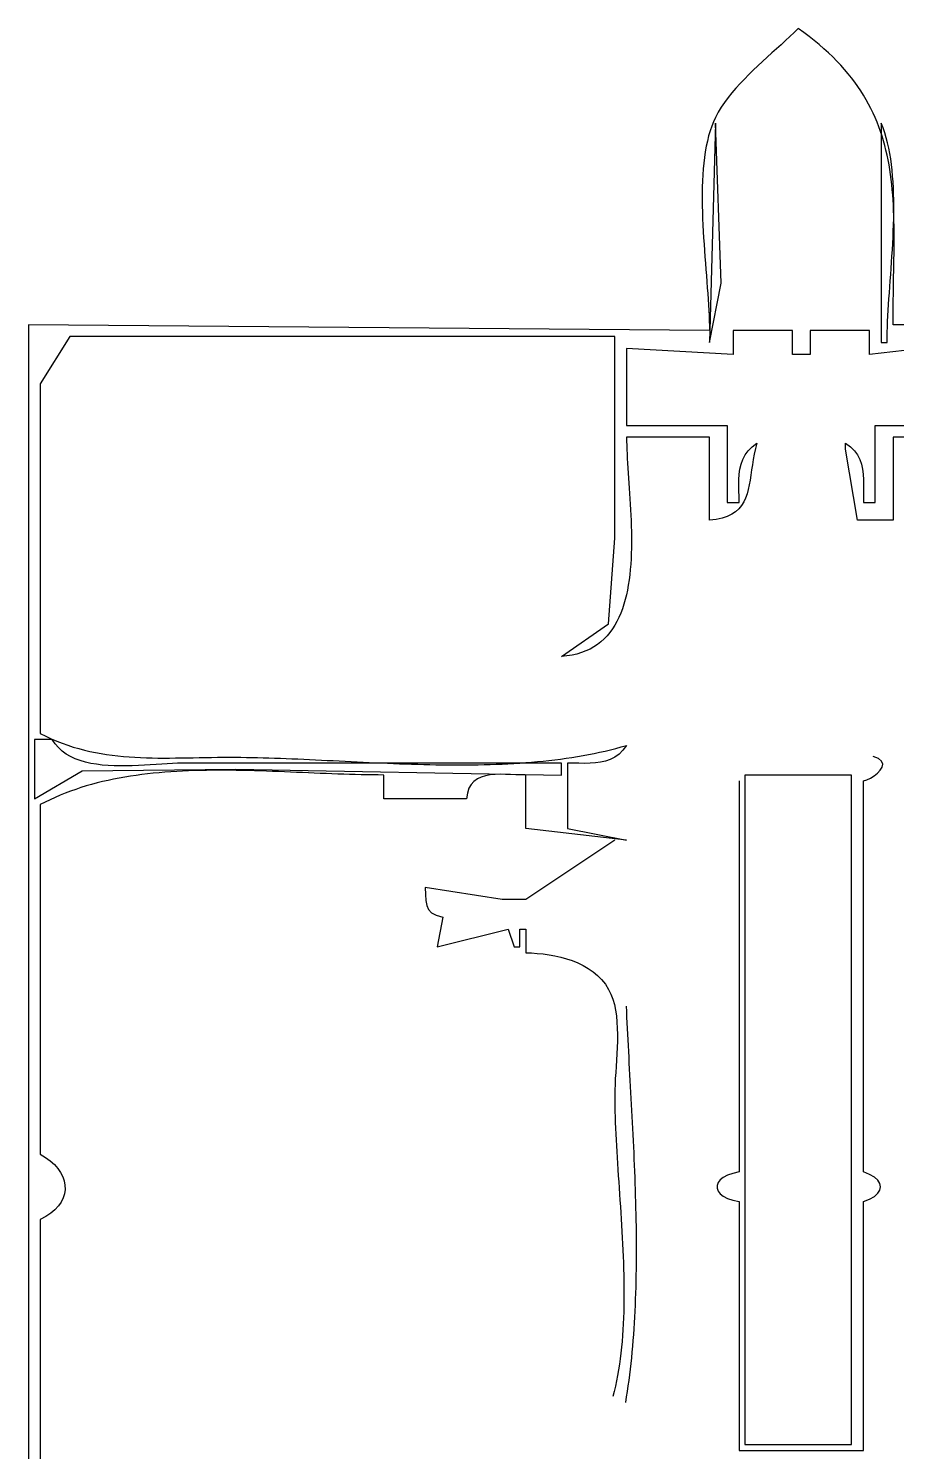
# Model space of a CAD drawing. Header units: metres. Extents: x 169 to 614, y 211 to 1165.
# Drawn here: x 273 to 419.6, y 924.8 to 1165 of the extents above; entities that cross this region are included whole.
import ezdxf

# ---------------------------------------------------------------- set-up
doc = ezdxf.new("R2010")
doc.units = ezdxf.units.M

msp = doc.modelspace()

# ---------------------------------------------------------------- linework, layer by layer
for p, q in [((403, 1165), (402.31, 1164.323)), ((403.9369, 1164.3252), (403, 1165)), ((400.853, 1162.9555), (400.0948, 1162.2638)), ((401.5929, 1163.6417), (400.853, 1162.9555)), ((402.31, 1164.323), (401.5929, 1163.6417)), ((404.8376, 1163.6469), (403.9369, 1164.3252)), ((405.7026, 1162.9649), (404.8376, 1163.6469)), ((406.5328, 1162.2791), (405.7026, 1162.9649)), ((397.7534, 1160.1502), (396.9653, 1159.431)), ((398.5406, 1160.8617), (397.7534, 1160.1502)), ((399.3225, 1161.566), (398.5406, 1160.8617)), ((400.0948, 1162.2638), (399.3225, 1161.566)), ((407.3287, 1161.5895), (406.5328, 1162.2791)), ((408.0911, 1160.896), (407.3287, 1161.5895)), ((408.8207, 1160.1984), (408.0911, 1160.896)), ((409.5182, 1159.4966), (408.8207, 1160.1984)), ((395.4038, 1157.9674), (394.6392, 1157.2218)), ((396.1806, 1158.7036), (395.4038, 1157.9674)), ((396.9653, 1159.431), (396.1806, 1158.7036)), ((410.1843, 1158.7907), (409.5182, 1159.4966)), ((410.8197, 1158.0804), (410.1843, 1158.7907)), ((411.4251, 1157.3657), (410.8197, 1158.0804)), ((393.164, 1155.7005), (392.4622, 1154.9235)), ((393.8912, 1156.4664), (393.164, 1155.7005)), ((394.6392, 1157.2218), (393.8912, 1156.4664)), ((412.0013, 1156.6465), (411.4251, 1157.3657)), ((412.5488, 1155.9227), (412.0013, 1156.6465)), ((413.0685, 1155.1942), (412.5488, 1155.9227)), ((391.152, 1153.3345), (390.5524, 1152.5212)), ((391.7901, 1154.1351), (391.152, 1153.3345)), ((392.4622, 1154.9235), (391.7901, 1154.1351)), ((413.561, 1154.4609), (413.0685, 1155.1942)), ((414.027, 1153.7228), (413.561, 1154.4609)), ((414.4672, 1152.9796), (414.027, 1153.7228)), ((414.8824, 1152.2314), (414.4672, 1152.9796)), ((389.4858, 1150.8545), (389.0277, 1150)), ((389.9955, 1151.6947), (389.4858, 1150.8545)), ((390.5524, 1152.5212), (389.9955, 1151.6947)), ((415.2732, 1151.4781), (414.8824, 1152.2314)), ((415.6404, 1150.7195), (415.2732, 1151.4781)), ((415.9846, 1149.9555), (415.6404, 1150.7195)), ((389, 1149), (388, 1112)), ((388.3808, 1148.5005), (388.1052, 1147.6989)), ((388.6879, 1149.2682), (388.3808, 1148.5005)), ((389.0277, 1150), (388.6879, 1149.2682)), ((390, 1122), (389, 1149)), ((416.3065, 1149.1861), (415.9846, 1149.9555)), ((416.6069, 1148.4112), (416.3065, 1149.1861)), ((416.8864, 1147.6306), (416.6069, 1148.4112)), ((417, 1149), (417, 1112)), ((417.3097, 1148.2126), (417, 1149)), ((417.5906, 1147.3986), (417.3097, 1148.2126)), ((387.6428, 1146.0014), (387.4535, 1145.1095)), ((387.8596, 1146.8652), (387.6428, 1146.0014)), ((388.1052, 1147.6989), (387.8596, 1146.8652)), ((417.1458, 1146.8444), (416.8864, 1147.6306)), ((417.3858, 1146.0523), (417.1458, 1146.8444)), ((417.607, 1145.2543), (417.3858, 1146.0523)), ((417.8437, 1146.5593), (417.5906, 1147.3986)), ((418.0702, 1145.696), (417.8437, 1146.5593)), ((418.2712, 1144.8103), (418.0702, 1145.696)), ((387.2902, 1144.1912), (387.1518, 1143.2487)), ((387.4535, 1145.1095), (387.2902, 1144.1912)), ((417.8102, 1144.4503), (417.607, 1145.2543)), ((417.9961, 1143.6403), (417.8102, 1144.4503)), ((418.1653, 1142.824), (417.9961, 1143.6403)), ((418.4479, 1143.9034), (418.2712, 1144.8103)), ((418.6013, 1142.9767), (418.4479, 1143.9034)), ((386.9442, 1141.2984), (386.8723, 1140.2944)), ((387.0369, 1142.2838), (386.9442, 1141.2984)), ((387.1518, 1143.2487), (387.0369, 1142.2838)), ((418.3186, 1142.0015), (418.1653, 1142.824)), ((418.4567, 1141.1726), (418.3186, 1142.0015)), ((418.5803, 1140.3373), (418.4567, 1141.1726)), ((418.7326, 1142.0316), (418.6013, 1142.9767)), ((418.843, 1141.0696), (418.7326, 1142.0316)), ((418.9335, 1140.092), (418.843, 1141.0696)), ((386.8199, 1139.2738), (386.7858, 1138.2386)), ((386.8723, 1140.2944), (386.8199, 1139.2738)), ((418.69, 1139.4954), (418.5803, 1140.3373)), ((418.7867, 1138.6468), (418.69, 1139.4954)), ((418.8709, 1137.7915), (418.7867, 1138.6468)), ((419.0053, 1139.1001), (418.9335, 1140.092)), ((419.0595, 1138.0954), (419.0053, 1139.1001)), ((386.7685, 1137.1906), (386.7669, 1136.1317)), ((386.7669, 1136.1317), (386.7794, 1135.064)), ((386.7858, 1138.2386), (386.7685, 1137.1906)), ((418.9435, 1136.9294), (418.8709, 1137.7915)), ((419.005, 1136.0603), (418.9435, 1136.9294)), ((419.0563, 1135.1842), (419.005, 1136.0603)), ((419.0973, 1137.0792), (419.0595, 1138.0954)), ((419.1197, 1136.0529), (419.0973, 1137.0792)), ((419.128, 1135.018), (419.1197, 1136.0529)), ((386.7794, 1135.064), (386.8049, 1133.9893)), ((386.8049, 1133.9893), (386.8421, 1132.9095)), ((419.0979, 1134.301), (419.0563, 1135.1842)), ((419.1307, 1133.4106), (419.0979, 1134.301)), ((419.1064, 1132.9276), (419.1232, 1133.9757)), ((419.1232, 1133.9757), (419.128, 1135.018)), ((386.8421, 1132.9095), (386.8895, 1131.8266)), ((386.8895, 1131.8266), (386.9459, 1130.7426)), ((419.0417, 1130.819), (419.0789, 1131.8749)), ((419.0789, 1131.8749), (419.1064, 1132.9276)), ((419.1553, 1132.5129), (419.1307, 1133.4106)), ((419.1724, 1131.6079), (419.1553, 1132.5129)), ((419.1827, 1130.6953), (419.1724, 1131.6079)), ((386.9459, 1130.7426), (387.01, 1129.6593)), ((387.01, 1129.6593), (387.0804, 1128.5786)), ((418.9428, 1128.7034), (418.9959, 1129.7614)), ((418.9959, 1129.7614), (419.0417, 1130.819)), ((419.18, 1127.9117), (419.1858, 1128.8473)), ((419.187, 1129.7751), (419.1827, 1130.6953)), ((419.1858, 1128.8473), (419.187, 1129.7751)), ((387.0804, 1128.5786), (387.1558, 1127.5025)), ((387.1558, 1127.5025), (387.2349, 1126.433)), ((418.7501, 1125.541), (418.8187, 1126.5918)), ((418.8187, 1126.5918), (418.8833, 1127.6464)), ((418.8833, 1127.6464), (418.9428, 1128.7034)), ((419.1573, 1126.0168), (419.1703, 1126.9682)), ((419.1703, 1126.9682), (419.18, 1127.9117)), ((387.2349, 1126.433), (387.3164, 1125.3719)), ((387.3164, 1125.3719), (387.399, 1124.3212)), ((387.399, 1124.3212), (387.4813, 1123.2828)), ((418.6053, 1123.4561), (418.6786, 1124.4953)), ((418.6786, 1124.4953), (418.7501, 1125.541)), ((419.1057, 1123.114), (419.1242, 1124.0898)), ((419.1242, 1124.0898), (419.1417, 1125.0574)), ((419.1417, 1125.0574), (419.1573, 1126.0168)), ((387.4813, 1123.2828), (387.562, 1122.2586)), ((387.562, 1122.2586), (387.6399, 1121.2506)), ((388, 1112), (390, 1122)), ((418.458, 1121.4029), (418.5314, 1122.4249)), ((418.5314, 1122.4249), (418.6053, 1123.4561)), ((419.0679, 1121.1373), (419.0866, 1122.1298)), ((419.0866, 1122.1298), (419.1057, 1123.114)), ((387.6399, 1121.2506), (387.7135, 1120.2607)), ((387.7135, 1120.2607), (387.7816, 1119.2909)), ((387.7816, 1119.2909), (387.8428, 1118.3429)), ((418.2521, 1118.4068), (418.3172, 1119.3925)), ((418.3172, 1119.3925), (418.3862, 1120.3917)), ((418.3862, 1120.3917), (418.458, 1121.4029)), ((419.0339, 1119.1265), (419.05, 1120.1362)), ((419.05, 1120.1362), (419.0679, 1121.1373)), ((387.8428, 1118.3429), (387.8959, 1117.4189)), ((387.8959, 1117.4189), (387.9394, 1116.5206)), ((418.138, 1116.4813), (418.192, 1117.4359)), ((418.192, 1117.4359), (418.2521, 1118.4068)), ((419.0024, 1116.045), (419.0094, 1117.081)), ((419.0094, 1117.081), (419.0201, 1118.1082)), ((419.0201, 1118.1082), (419.0339, 1119.1265)), ((388, 1114), (273, 1115)), ((273, 1115), (273, 603)), ((387.9394, 1116.5206), (387.9722, 1115.6501)), ((387.9722, 1115.6501), (387.9928, 1114.8092)), ((387.9928, 1114.8092), (388, 1114)), ((418.0243, 1113.7286), (418.053, 1114.6262)), ((418.053, 1114.6262), (418.0913, 1115.5443)), ((418.0913, 1115.5443), (418.138, 1116.4813)), ((419, 1115), (419.0024, 1116.045)), ((533, 1115), (419, 1115)), ((280, 1113), (275, 1105)), ((372, 1113), (280, 1113)), ((372, 1079), (372, 1113)), ((392, 1114), (392, 1110)), ((402, 1114), (392, 1114)), ((402, 1110), (402, 1114)), ((415, 1114), (405, 1114)), ((405, 1114), (405, 1110)), ((415, 1110), (415, 1114)), ((418, 1112), (418.0062, 1112.8527)), ((418.0062, 1112.8527), (418.0243, 1113.7286)), ((392, 1110), (374, 1111)), ((374, 1111), (374, 1098)), ((405, 1110), (402, 1110)), ((433, 1112), (415, 1110)), ((417, 1112), (418, 1112)), ((275, 1105), (275, 1046)), ((374, 1098), (391, 1098)), ((391, 1098), (391, 1085)), ((416, 1085), (416, 1098)), ((416, 1098), (433, 1098)), ((388, 1096), (374, 1096)), ((374, 1096), (374.0057, 1095.3333)), ((374.0057, 1095.3333), (374.0221, 1094.6388)), ((388, 1082), (388, 1096)), ((433, 1096), (419, 1096)), ((419, 1096), (419, 1082)), ((374.0221, 1094.6388), (374.0481, 1093.9178)), ((374.0481, 1093.9178), (374.0824, 1093.172)), ((374.0824, 1093.172), (374.124, 1092.403)), ((393.6239, 1092.2568), (394.0138, 1093.0142)), ((394.0138, 1093.0142), (394.5287, 1093.7262)), ((394.5287, 1093.7262), (395.1852, 1094.3894)), ((395.1852, 1094.3894), (396, 1095)), ((395.5569, 1093.176), (395.3921, 1092.2701)), ((395.7561, 1094.0874), (395.5569, 1093.176)), ((396, 1095), (395.7561, 1094.0874)), ((411, 1094), (411, 1095)), ((411, 1095), (411.8147, 1094.3894)), ((413, 1082), (411, 1094)), ((411.8147, 1094.3894), (412.4711, 1093.7263)), ((412.4711, 1093.7263), (412.986, 1093.0142)), ((412.986, 1093.0142), (413.376, 1092.2568)), ((374.124, 1092.403), (374.1717, 1091.6123)), ((374.1717, 1091.6123), (374.2243, 1090.8015)), ((374.2243, 1090.8015), (374.2807, 1089.9722)), ((393.0366, 1089.7488), (393.1519, 1090.6205)), ((393.1519, 1090.6205), (393.3421, 1091.4577)), ((393.3421, 1091.4577), (393.6239, 1092.2568)), ((395.1251, 1090.4925), (395.0025, 1089.6296)), ((395.2515, 1091.3741), (395.1251, 1090.4925)), ((395.3921, 1092.2701), (395.2515, 1091.3741)), ((413.376, 1092.2568), (413.6577, 1091.4577)), ((413.6577, 1091.4577), (413.8479, 1090.6205)), ((413.8479, 1090.6205), (413.9632, 1089.7488)), ((374.2807, 1089.9722), (374.3397, 1089.1259)), ((374.3397, 1089.1259), (374.4002, 1088.2643)), ((374.4002, 1088.2643), (374.461, 1087.3888)), ((392.964, 1087.9166), (392.9796, 1088.8463)), ((392.9796, 1088.8463), (393.0366, 1089.7488)), ((394.8737, 1088.79), (394.7285, 1087.978)), ((395.0025, 1089.6296), (394.8737, 1088.79)), ((413.9632, 1089.7488), (414.0203, 1088.8463)), ((414.0203, 1088.8463), (414.0358, 1087.9165)), ((374.461, 1087.3888), (374.5209, 1086.5011)), ((374.5209, 1086.5011), (374.5789, 1085.6027)), ((392.9734, 1086.9632), (392.964, 1087.9166)), ((392.9909, 1085.9898), (392.9734, 1086.9632)), ((393, 1085), (392.9909, 1085.9898)), ((394.0924, 1085.7519), (393.7796, 1085.0947)), ((394.348, 1086.4545), (394.0924, 1085.7519)), ((394.5566, 1087.198), (394.348, 1086.4545)), ((394.7285, 1087.978), (394.5566, 1087.198)), ((414.009, 1085.9897), (414, 1085)), ((414.0265, 1086.9631), (414.009, 1085.9897)), ((414.0358, 1087.9165), (414.0265, 1086.9631)), ((374.5789, 1085.6027), (374.6337, 1084.6952)), ((374.6337, 1084.6952), (374.6843, 1083.7801)), ((374.6843, 1083.7801), (374.7294, 1082.8592)), ((391, 1085), (393, 1085)), ((392.3969, 1083.4393), (391.7539, 1083.0076)), ((392.9421, 1083.9339), (392.3969, 1083.4393)), ((393.3996, 1084.4872), (392.9421, 1083.9339)), ((393.7796, 1085.0947), (393.3996, 1084.4872)), ((414, 1085), (416, 1085)), ((374.7294, 1082.8592), (374.7679, 1081.9338)), ((374.7679, 1081.9338), (374.7986, 1081.0057)), ((374.7986, 1081.0057), (374.8204, 1080.0763)), ((389.1361, 1082.1352), (388, 1082)), ((390.1336, 1082.3512), (389.1361, 1082.1352)), ((391.0028, 1082.6434), (390.1336, 1082.3512)), ((391.7539, 1083.0076), (391.0028, 1082.6434)), ((419, 1082), (413, 1082)), ((370.9722, 1064.5293), (372, 1079)), ((374.8204, 1080.0763), (374.8322, 1079.1472)), ((374.8322, 1079.1472), (374.8328, 1078.22)), ((374.7957, 1076.3777), (374.7557, 1075.4657)), ((374.821, 1077.2963), (374.7957, 1076.3777)), ((374.8328, 1078.22), (374.821, 1077.2963)), ((374.6272, 1073.6678), (374.5362, 1072.7851)), ((374.6999, 1074.5619), (374.6272, 1073.6678)), ((374.7557, 1075.4657), (374.6999, 1074.5619)), ((374.4261, 1071.9153), (374.2954, 1071.06)), ((374.5362, 1072.7851), (374.4261, 1071.9153)), ((373.9683, 1069.3991), (373.7695, 1068.5966)), ((374.1432, 1070.2207), (373.9683, 1069.3991)), ((374.2954, 1071.06), (374.1432, 1070.2207)), ((373.2955, 1067.0556), (373.0181, 1066.3202)), ((373.5456, 1067.8149), (373.2955, 1067.0556)), ((373.7695, 1068.5966), (373.5456, 1067.8149)), ((363, 1059), (370.9722, 1064.5293)), ((372.0102, 1064.2731), (371.6118, 1063.6491)), ((372.3766, 1064.9274), (372.0102, 1064.2731)), ((372.7121, 1065.6102), (372.3766, 1064.9274)), ((373.0181, 1066.3202), (372.7121, 1065.6102)), ((370.2134, 1061.9738), (369.6757, 1061.4863)), ((370.7146, 1062.4978), (370.2134, 1061.9738)), ((371.1803, 1063.0568), (370.7146, 1062.4978)), ((371.6118, 1063.6491), (371.1803, 1063.0568)), ((364.7906, 1059.2274), (363.9187, 1059.0883)), ((365.6166, 1059.4154), (364.7906, 1059.2274)), ((366.398, 1059.651), (365.6166, 1059.4154)), ((367.1359, 1059.9325), (366.398, 1059.651)), ((367.8315, 1060.2584), (367.1359, 1059.9325)), ((368.4859, 1060.627), (367.8315, 1060.2584)), ((369.1002, 1061.0368), (368.4859, 1060.627)), ((369.6757, 1061.4863), (369.1002, 1061.0368)), ((363.9187, 1059.0883), (363, 1059)), ((274, 1045), (274, 1035)), ((277, 1045), (274, 1045)), ((275, 1046), (275.9261, 1045.5383)), ((275.9261, 1045.5383), (276.853, 1045.1114)), ((276.853, 1045.1114), (277.7809, 1044.718)), ((277.4895, 1044.2675), (277, 1045)), ((278.05, 1043.6162), (277.4895, 1044.2675)), ((277.7809, 1044.718), (278.71, 1044.3568)), ((278.6763, 1043.0417), (278.05, 1043.6162)), ((279.3636, 1042.5396), (278.6763, 1043.0417)), ((278.71, 1044.3568), (279.6405, 1044.0264)), ((280.1068, 1042.1056), (279.3636, 1042.5396)), ((279.6405, 1044.0264), (280.5726, 1043.7255)), ((280.5726, 1043.7255), (281.5064, 1043.4529)), ((281.5064, 1043.4529), (282.4421, 1043.2073)), ((282.4421, 1043.2073), (283.3799, 1042.9872)), ((283.3799, 1042.9872), (284.32, 1042.7915)), ((284.32, 1042.7915), (285.2626, 1042.6188)), ((285.2626, 1042.6188), (286.2079, 1042.4678)), ((286.2079, 1042.4678), (287.156, 1042.3373)), ((366.6543, 1042.2825), (367.5947, 1042.4567)), ((367.5947, 1042.4567), (368.5292, 1042.6419)), ((368.5292, 1042.6419), (369.4575, 1042.8384)), ((369.4575, 1042.8384), (370.3795, 1043.0465)), ((370.3795, 1043.0465), (371.295, 1043.2664)), ((371.295, 1043.2664), (372.2036, 1043.4985)), ((372.7263, 1042.5287), (372.0142, 1042.0139)), ((372.2036, 1043.4985), (373.1054, 1043.7429)), ((373.3894, 1043.1852), (372.7263, 1042.5287)), ((373.1054, 1043.7429), (374, 1044)), ((374, 1044), (373.3894, 1043.1852)), ((280.9008, 1041.7353), (280.1068, 1042.1056)), ((281.7407, 1041.4243), (280.9008, 1041.7353)), ((282.6215, 1041.1683), (281.7407, 1041.4243)), ((282.0941, 1039.7214), (308, 1040)), ((283.5382, 1040.963), (282.6215, 1041.1683)), ((284.4858, 1040.8038), (283.5382, 1040.963)), ((285.4592, 1040.6866), (284.4858, 1040.8038)), ((286.4535, 1040.6069), (285.4592, 1040.6866)), ((287.4636, 1040.5603), (286.4535, 1040.6069)), ((287.156, 1042.3373), (288.1072, 1042.2258)), ((288.4846, 1040.5425), (287.4636, 1040.5603)), ((288.1072, 1042.2258), (289.0615, 1042.1321)), ((289.5114, 1040.5492), (288.4846, 1040.5425)), ((289.0615, 1042.1321), (290.0193, 1042.0549)), ((290.539, 1040.5759), (289.5114, 1040.5492)), ((290.0193, 1042.0549), (290.9806, 1041.9929)), ((291.5625, 1040.6184), (290.539, 1040.5759)), ((290.9806, 1041.9929), (291.9457, 1041.9448)), ((292.5769, 1040.6722), (291.5625, 1040.6184)), ((291.9457, 1041.9448), (292.9148, 1041.9093)), ((293.577, 1040.733), (292.5769, 1040.6722)), ((292.9148, 1041.9093), (293.888, 1041.885)), ((294.558, 1040.7964), (293.577, 1040.733)), ((293.888, 1041.885), (294.8655, 1041.8706)), ((295.5148, 1040.858), (294.558, 1040.7964)), ((294.8655, 1041.8706), (295.8475, 1041.8649)), ((296.4423, 1040.9136), (295.5148, 1040.858)), ((295.8475, 1041.8649), (296.8342, 1041.8666)), ((297.3357, 1040.9587), (296.4423, 1040.9136)), ((296.8342, 1041.8666), (297.8258, 1041.8743)), ((298.19, 1040.9889), (297.3357, 1040.9587)), ((297.8258, 1041.8743), (298.8225, 1041.8867)), ((299, 1041), (298.19, 1040.9889)), ((298.8225, 1041.8867), (299.8244, 1041.9026)), ((363, 1041), (299, 1041)), ((299.8244, 1041.9026), (300.8317, 1041.9206)), ((300.8317, 1041.9206), (301.8446, 1041.9394)), ((301.8446, 1041.9394), (302.8634, 1041.9577)), ((302.8634, 1041.9577), (303.8881, 1041.9742)), ((303.8881, 1041.9742), (304.919, 1041.9877)), ((304.919, 1041.9877), (305.9562, 1041.9967)), ((305.9562, 1041.9967), (307, 1042)), ((307, 1042), (307.9269, 1041.9974)), ((307.9269, 1041.9974), (308.8601, 1041.99)), ((308, 1040), (363, 1039)), ((308.8601, 1041.99), (309.7993, 1041.978)), ((309.7993, 1041.978), (310.7442, 1041.9616)), ((310.7442, 1041.9616), (311.6947, 1041.9411)), ((311.6947, 1041.9411), (312.6506, 1041.9167)), ((312.6506, 1041.9167), (313.6117, 1041.8889)), ((313.6117, 1041.8889), (314.5778, 1041.8577)), ((314.5778, 1041.8577), (315.5486, 1041.8235)), ((315.5486, 1041.8235), (316.524, 1041.7865)), ((316.524, 1041.7865), (317.5038, 1041.7471)), ((317.5038, 1041.7471), (318.4877, 1041.7054)), ((318.4877, 1041.7054), (319.4756, 1041.6617)), ((319.4756, 1041.6617), (320.4673, 1041.6163)), ((320.4673, 1041.6163), (321.4625, 1041.5695)), ((321.4625, 1041.5695), (322.4611, 1041.5215)), ((322.4611, 1041.5215), (323.4629, 1041.4727)), ((323.4629, 1041.4727), (324.4676, 1041.4231)), ((324.4676, 1041.4231), (325.475, 1041.3733)), ((325.475, 1041.3733), (326.485, 1041.3233)), ((326.485, 1041.3233), (327.4974, 1041.2734)), ((327.4974, 1041.2734), (328.5119, 1041.224)), ((328.5119, 1041.224), (329.5283, 1041.1752)), ((329.5283, 1041.1752), (330.5465, 1041.1275)), ((330.5465, 1041.1275), (331.5662, 1041.0809)), ((331.5662, 1041.0809), (332.5873, 1041.0358)), ((332.5873, 1041.0358), (333.6094, 1040.9925)), ((333.6094, 1040.9925), (334.6326, 1040.9512)), ((334.6326, 1040.9512), (335.6564, 1040.9122)), ((335.6564, 1040.9122), (336.6808, 1040.8757)), ((336.6808, 1040.8757), (337.7055, 1040.842)), ((337.7055, 1040.842), (338.7303, 1040.8114)), ((338.7303, 1040.8114), (339.7551, 1040.7842)), ((339.7551, 1040.7842), (340.7795, 1040.7605)), ((340.7795, 1040.7605), (341.8035, 1040.7408)), ((341.8035, 1040.7408), (342.8268, 1040.7251)), ((342.8268, 1040.7251), (343.8492, 1040.7139)), ((343.8492, 1040.7139), (344.8705, 1040.7074)), ((344.8705, 1040.7074), (345.8905, 1040.7057)), ((345.8905, 1040.7057), (346.9091, 1040.7093)), ((346.9091, 1040.7093), (347.9259, 1040.7184)), ((347.9259, 1040.7184), (348.9408, 1040.7332)), ((348.9408, 1040.7332), (349.9536, 1040.754)), ((349.9536, 1040.754), (350.9642, 1040.781)), ((350.9642, 1040.781), (351.9722, 1040.8146)), ((351.9722, 1040.8146), (352.9775, 1040.855)), ((352.9775, 1040.855), (353.9799, 1040.9024)), ((353.9799, 1040.9024), (354.9792, 1040.9572)), ((354.9792, 1040.9572), (355.9752, 1041.0195)), ((355.9752, 1041.0195), (356.9676, 1041.0898)), ((356.9676, 1041.0898), (357.9564, 1041.1681)), ((357.9564, 1041.1681), (358.9412, 1041.2548)), ((358.9412, 1041.2548), (359.9219, 1041.3502)), ((359.9219, 1041.3502), (360.8982, 1041.4545)), ((360.8982, 1041.4545), (361.8701, 1041.568)), ((361.8701, 1041.568), (362.8372, 1041.6909)), ((362.8372, 1041.6909), (363.7994, 1041.8236)), ((363, 1039), (363, 1041)), ((363.7994, 1041.8236), (364.7564, 1041.9662)), ((364.9897, 1040.9909), (364, 1041)), ((364, 1041), (364, 1030)), ((364.7564, 1041.9662), (365.7081, 1042.1191)), ((365.9631, 1040.9734), (364.9897, 1040.9909)), ((365.7081, 1042.1191), (366.6543, 1042.2825)), ((366.9165, 1040.9641), (365.9631, 1040.9734)), ((367.8463, 1040.9796), (366.9165, 1040.9641)), ((368.7488, 1041.0367), (367.8463, 1040.9796)), ((369.6205, 1041.152), (368.7488, 1041.0367)), ((370.4577, 1041.3421), (369.6205, 1041.152)), ((371.2568, 1041.6239), (370.4577, 1041.3421)), ((372.0142, 1042.0139), (371.2568, 1041.6239)), ((416.5619, 1041.7808), (415.6628, 1042.1382)), ((417.0739, 1041.3441), (416.5619, 1041.7808)), ((416.8515, 1039.8088), (417.1624, 1040.3331)), ((417.2553, 1040.8532), (417.0739, 1041.3441)), ((417.1624, 1040.3331), (417.2553, 1040.8532)), ((274, 1035), (282.0941, 1039.7214)), ((284.5863, 1037.6526), (283.6722, 1037.409)), ((285.5077, 1037.8804), (284.5863, 1037.6526)), ((286.4362, 1038.0928), (285.5077, 1037.8804)), ((287.3716, 1038.2903), (286.4362, 1038.0928)), ((288.3136, 1038.4732), (287.3716, 1038.2903)), ((289.2618, 1038.642), (288.3136, 1038.4732)), ((290.2161, 1038.7972), (289.2618, 1038.642)), ((291.1761, 1038.9393), (290.2161, 1038.7972)), ((292.1415, 1039.0686), (291.1761, 1038.9393)), ((293.1121, 1039.1857), (292.1415, 1039.0686)), ((294.0876, 1039.291), (293.1121, 1039.1857)), ((295.0678, 1039.3849), (294.0876, 1039.291)), ((296.0523, 1039.4679), (295.0678, 1039.3849)), ((297.0409, 1039.5405), (296.0523, 1039.4679)), ((298.0332, 1039.6031), (297.0409, 1039.5405)), ((299.0291, 1039.6561), (298.0332, 1039.6031)), ((300.0282, 1039.7), (299.0291, 1039.6561)), ((301.0303, 1039.7353), (300.0282, 1039.7)), ((302.035, 1039.7624), (301.0303, 1039.7353)), ((303.0422, 1039.7817), (302.035, 1039.7624)), ((304.0515, 1039.7937), (303.0422, 1039.7817)), ((305.0626, 1039.7989), (304.0515, 1039.7937)), ((306.0753, 1039.7977), (305.0626, 1039.7989)), ((307.0894, 1039.7906), (306.0753, 1039.7977)), ((308.1044, 1039.778), (307.0894, 1039.7906)), ((309.1202, 1039.7603), (308.1044, 1039.778)), ((310.1364, 1039.7381), (309.1202, 1039.7603)), ((311.1528, 1039.7117), (310.1364, 1039.7381)), ((312.1691, 1039.6817), (311.1528, 1039.7117)), ((313.1851, 1039.6484), (312.1691, 1039.6817)), ((314.2004, 1039.6123), (313.1851, 1039.6484)), ((315.2148, 1039.5739), (314.2004, 1039.6123)), ((316.228, 1039.5337), (315.2148, 1039.5739)), ((317.2397, 1039.492), (316.228, 1039.5337)), ((318.2497, 1039.4494), (317.2397, 1039.492)), ((319.2576, 1039.4062), (318.2497, 1039.4494)), ((320.2633, 1039.3629), (319.2576, 1039.4062)), ((321.2663, 1039.3201), (320.2633, 1039.3629)), ((322.2665, 1039.278), (321.2663, 1039.3201)), ((323.2635, 1039.2373), (322.2665, 1039.278)), ((324.2571, 1039.1983), (323.2635, 1039.2373)), ((325.247, 1039.1615), (324.2571, 1039.1983)), ((326.2329, 1039.1273), (325.247, 1039.1615)), ((327.2146, 1039.0962), (326.2329, 1039.1273)), ((328.1918, 1039.0687), (327.2146, 1039.0962)), ((329.1641, 1039.0452), (328.1918, 1039.0687)), ((330.1314, 1039.0261), (329.1641, 1039.0452)), ((331.0933, 1039.0119), (330.1314, 1039.0261)), ((332.0496, 1039.003), (331.0933, 1039.0119)), ((333, 1039), (332.0496, 1039.003)), ((333, 1035), (333, 1039)), ((348.2318, 1037.9333), (347.7522, 1037.4079)), ((348.8055, 1038.3425), (348.2318, 1037.9333)), ((349.4607, 1038.6488), (348.8055, 1038.3425)), ((350.1853, 1038.8659), (349.4607, 1038.6488)), ((350.9668, 1039.007), (350.1853, 1038.8659)), ((351.7931, 1039.0858), (350.9668, 1039.007)), ((352.6518, 1039.1155), (351.7931, 1039.0858)), ((353.5305, 1039.1097), (352.6518, 1039.1155)), ((354.417, 1039.0818), (353.5305, 1039.1097)), ((355.299, 1039.0452), (354.417, 1039.0818)), ((356.164, 1039.0135), (355.299, 1039.0452)), ((357, 1039), (356.164, 1039.0135)), ((357, 1030), (357, 1039)), ((393, 1038), (393, 972)), ((394, 1039), (394, 926)), ((412, 1039), (394, 1039)), ((412, 926), (412, 1039)), ((414, 1038), (414.5554, 1038.17)), ((414, 972), (414, 1038)), ((414.5554, 1038.17), (415.1746, 1038.4609)), ((415.1746, 1038.4609), (415.8012, 1038.8477)), ((415.8012, 1038.8477), (416.379, 1039.3053)), ((416.379, 1039.3053), (416.8515, 1039.8088)), ((277.5045, 1035.2209), (276.6597, 1034.834)), ((278.359, 1035.5883), (277.5045, 1035.2209)), ((279.2228, 1035.9367), (278.359, 1035.5883)), ((280.0957, 1036.2665), (279.2228, 1035.9367)), ((280.9773, 1036.5782), (280.0957, 1036.2665)), ((281.8675, 1036.8722), (280.9773, 1036.5782)), ((282.7659, 1037.149), (281.8675, 1036.8722)), ((283.6722, 1037.409), (282.7659, 1037.149)), ((347.1239, 1035.9547), (347, 1035)), ((347.3788, 1036.7529), (347.1239, 1035.9547)), ((347.7522, 1037.4079), (347.3788, 1036.7529)), ((275.8247, 1034.4272), (275, 1034)), ((275, 1034), (275, 975)), ((276.6597, 1034.834), (275.8247, 1034.4272)), ((347, 1035), (333, 1035)), ((374, 1028), (357, 1030)), ((372, 1028), (357, 1018)), ((364, 1030), (374, 1028)), ((353, 1018), (340, 1020)), ((340, 1020), (340.0261, 1018.8148)), ((340.0261, 1018.8148), (340.0886, 1017.8141)), ((340.0886, 1017.8141), (340.2461, 1016.9814)), ((340.2461, 1016.9814), (340.5573, 1016.3001)), ((340.5573, 1016.3001), (341.0809, 1015.7538)), ((356, 1018), (353, 1018)), ((357, 1018), (356, 1018)), ((341.0809, 1015.7538), (341.8756, 1015.3259)), ((341.8756, 1015.3259), (343, 1015)), ((343, 1015), (342, 1010)), ((342, 1010), (354, 1013)), ((354, 1013), (355, 1010)), ((356, 1010), (356, 1013)), ((356, 1013), (357, 1013)), ((357, 1013), (357, 1009)), ((355, 1010), (356, 1010)), ((357, 1009), (357.9564, 1008.964)), ((357.9564, 1008.964), (358.933, 1008.898)), ((358.933, 1008.898), (359.9231, 1008.7985)), ((359.9231, 1008.7985), (360.9199, 1008.6618)), ((360.9199, 1008.6618), (361.9168, 1008.4844)), ((361.9168, 1008.4844), (362.9071, 1008.2626)), ((362.9071, 1008.2626), (363.884, 1007.9928)), ((363.884, 1007.9928), (364.8409, 1007.6716)), ((364.8409, 1007.6716), (365.7711, 1007.2952)), ((365.7711, 1007.2952), (366.6679, 1006.86)), ((366.6679, 1006.86), (367.5246, 1006.3626)), ((367.5246, 1006.3626), (368.3345, 1005.7992)), ((368.3345, 1005.7992), (369.0909, 1005.1664)), ((369.0909, 1005.1664), (369.7871, 1004.4604)), ((369.7871, 1004.4604), (370.4164, 1003.6777)), ((370.4164, 1003.6777), (370.9722, 1002.8148)), ((370.9722, 1002.8148), (371.3649, 1002.0288)), ((371.3649, 1002.0288), (371.6869, 1001.1809)), ((371.6869, 1001.1809), (371.9441, 1000.2781)), ((371.9441, 1000.2781), (372.1424, 999.3276)), ((372.1424, 999.3276), (372.2875, 998.3364)), ((374.0225, 999.0613), (373.9807, 999.9962)), ((372.2875, 998.3364), (372.3853, 997.3118)), ((372.3853, 997.3118), (372.4417, 996.2609)), ((374.0663, 998.1203), (374.0225, 999.0613)), ((374.1119, 997.1734), (374.0663, 998.1203)), ((374.1591, 996.2206), (374.1119, 997.1734)), ((372.4417, 996.2609), (372.4625, 995.1907)), ((372.4625, 995.1907), (372.4536, 994.1084)), ((374.2078, 995.2622), (374.1591, 996.2206)), ((374.2579, 994.2984), (374.2078, 995.2622)), ((372.4207, 993.0212), (372.3699, 991.9361)), ((372.4536, 994.1084), (372.4207, 993.0212)), ((374.3091, 993.3294), (374.2579, 994.2984)), ((374.3614, 992.3553), (374.3091, 993.3294)), ((374.4146, 991.3765), (374.3614, 992.3553)), ((372.2374, 989.801), (372.1675, 988.7652)), ((372.3068, 990.8603), (372.2374, 989.801)), ((372.3699, 991.9361), (372.3068, 990.8603)), ((374.4685, 990.3931), (374.4146, 991.3765)), ((374.523, 989.4052), (374.4685, 990.3931)), ((372.103, 987.76), (372.0496, 986.7927)), ((372.1675, 988.7652), (372.103, 987.76)), ((374.578, 988.4131), (374.523, 989.4052)), ((374.6332, 987.417), (374.578, 988.4131)), ((374.6886, 986.417), (374.6332, 987.417)), ((372.0133, 985.8703), (372, 985)), ((372, 985), (372.0042, 984.0911)), ((372.0496, 986.7927), (372.0133, 985.8703)), ((374.7439, 985.4134), (374.6886, 986.417)), ((374.7991, 984.4064), (374.7439, 985.4134)), ((372.0042, 984.0911), (372.0164, 983.1703)), ((372.0164, 983.1703), (372.0362, 982.2379)), ((374.854, 983.3961), (374.7991, 984.4064)), ((374.9084, 982.3828), (374.854, 983.3961)), ((374.9621, 981.3667), (374.9084, 982.3828)), ((372.0362, 982.2379), (372.063, 981.2945)), ((372.063, 981.2945), (372.0963, 980.3407)), ((372.0963, 980.3407), (372.1356, 979.3768)), ((375.0151, 980.3479), (374.9621, 981.3667)), ((375.0672, 979.3266), (375.0151, 980.3479)), ((372.1356, 979.3768), (372.1803, 978.4035)), ((372.1803, 978.4035), (372.23, 977.4213)), ((375.1182, 978.3031), (375.0672, 979.3266)), ((375.168, 977.2776), (375.1182, 978.3031)), ((372.23, 977.4213), (372.2841, 976.4306)), ((372.2841, 976.4306), (372.3422, 975.4321)), ((372.3422, 975.4321), (372.4036, 974.4262)), ((375.2164, 976.2501), (375.168, 977.2776)), ((375.2633, 975.221), (375.2164, 976.2501)), ((375.3084, 974.1905), (375.2633, 975.221)), ((275, 975), (275.9002, 974.4597)), ((275.9002, 974.4597), (276.6945, 973.8739)), ((276.6945, 973.8739), (277.3815, 973.2489)), ((277.3815, 973.2489), (277.96, 972.5912)), ((372.4036, 974.4262), (372.4678, 973.4134)), ((372.4678, 973.4134), (372.5345, 972.3943)), ((375.3518, 973.1587), (375.3084, 974.1905)), ((375.3932, 972.1258), (375.3518, 973.1587)), ((277.96, 972.5912), (278.4286, 971.9072)), ((278.4286, 971.9072), (278.7859, 971.2034)), ((278.7859, 971.2034), (279.0307, 970.4863)), ((279.0307, 970.4863), (279.1617, 969.7623)), ((372.5345, 972.3943), (372.6029, 971.3694)), ((372.6029, 971.3694), (372.6727, 970.3391)), ((372.6727, 970.3391), (372.7432, 969.3041)), ((375.4324, 971.092), (375.3932, 972.1258)), ((375.4694, 970.0575), (375.4324, 971.092)), ((389.8101, 970.6666), (389.4556, 970.2136)), ((390.3417, 971.0854), (389.8101, 970.6666)), ((391.0506, 971.4564), (390.3417, 971.0854)), ((391.9367, 971.7658), (391.0506, 971.4564)), ((393, 972), (391.9367, 971.7658)), ((415.0377, 971.584), (414, 972)), ((415.8449, 971.1121), (415.0377, 971.584)), ((416.4214, 970.598), (415.8449, 971.1121)), ((416.7673, 970.056), (416.4214, 970.598)), ((279.0768, 968.3193), (278.8584, 967.6133)), ((279.1775, 969.0378), (279.0768, 968.3193)), ((279.1617, 969.7623), (279.1775, 969.0378)), ((372.7432, 969.3041), (372.8141, 968.2648)), ((372.8141, 968.2648), (372.8847, 967.2218)), ((375.504, 969.0226), (375.4694, 970.0575)), ((375.5359, 967.9874), (375.504, 969.0226)), ((375.5651, 966.952), (375.5359, 967.9874)), ((389.4556, 970.2136), (389.2784, 969.7401)), ((389.2784, 969.7401), (389.2784, 969.2598)), ((389.2784, 969.2598), (389.4556, 968.7863)), ((389.4556, 968.7863), (389.8101, 968.3333)), ((389.8101, 968.3333), (390.3417, 967.9145)), ((415.8448, 967.8878), (416.4214, 968.4019)), ((416.4214, 968.4019), (416.7673, 968.9439)), ((416.8826, 969.5), (416.7673, 970.056)), ((416.7673, 968.9439), (416.8826, 969.5)), ((277.483, 965.6345), (276.7801, 965.0428)), ((278.0627, 966.2644), (277.483, 965.6345)), ((278.5208, 966.9262), (278.0627, 966.2644)), ((278.8584, 967.6133), (278.5208, 966.9262)), ((372.8847, 967.2218), (372.9545, 966.1755)), ((372.9545, 966.1755), (373.023, 965.1265)), ((375.5914, 965.9168), (375.5651, 966.952)), ((375.6147, 964.8819), (375.5914, 965.9168)), ((390.3417, 967.9145), (391.0506, 967.5435)), ((391.0506, 967.5435), (391.9367, 967.2341)), ((391.9367, 967.2341), (393, 967)), ((393, 967), (393, 925)), ((414, 967), (415.0377, 967.4159)), ((414, 925), (414, 967)), ((415.0377, 967.4159), (415.8448, 967.8878)), ((275.9529, 964.4958), (275, 964)), ((275, 964), (275, 904)), ((276.7801, 965.0428), (275.9529, 964.4958)), ((373.023, 965.1265), (373.0898, 964.0754)), ((373.0898, 964.0754), (373.1542, 963.0225)), ((375.6348, 963.8475), (375.6147, 964.8819)), ((375.6516, 962.8138), (375.6348, 963.8475)), ((373.1542, 963.0225), (373.2158, 961.9685)), ((373.2158, 961.9685), (373.274, 960.9139)), ((373.274, 960.9139), (373.3283, 959.8591)), ((375.6649, 961.781), (375.6516, 962.8138)), ((375.6745, 960.7493), (375.6649, 961.781)), ((375.6803, 959.7189), (375.6745, 960.7493)), ((373.3283, 959.8591), (373.3783, 958.8048)), ((373.3783, 958.8048), (373.4233, 957.7514)), ((375.68, 957.6627), (375.6822, 958.6899)), ((375.6822, 958.6899), (375.6803, 959.7189)), ((373.4233, 957.7514), (373.463, 956.6994)), ((373.463, 956.6994), (373.4966, 955.6493)), ((375.6627, 955.614), (375.6735, 956.6373)), ((375.6735, 956.6373), (375.68, 957.6627)), ((373.4966, 955.6493), (373.5238, 954.6018)), ((373.5238, 954.6018), (373.544, 953.5572)), ((373.544, 953.5572), (373.5567, 952.5162)), ((375.6022, 952.5585), (375.6272, 953.5744)), ((375.6272, 953.5744), (375.6473, 954.593)), ((375.6473, 954.593), (375.6627, 955.614)), ((373.5567, 952.5162), (373.5614, 951.4792)), ((373.5614, 951.4792), (373.5575, 950.4467)), ((375.5372, 950.5355), (375.5723, 951.5455)), ((375.5723, 951.5455), (375.6022, 952.5585)), ((373.5446, 949.4193), (373.5221, 948.3975)), ((373.5575, 950.4467), (373.5446, 949.4193)), ((375.4509, 948.5256), (375.4967, 949.5288)), ((375.4967, 949.5288), (375.5372, 950.5355)), ((373.4463, 946.3727), (373.3919, 945.3707)), ((373.4895, 947.3818), (373.4463, 946.3727)), ((373.5221, 948.3975), (373.4895, 947.3818)), ((375.279, 945.5385), (375.3422, 946.5302)), ((375.3422, 946.5302), (375.3994, 947.526)), ((375.3994, 947.526), (375.4509, 948.5256)), ((373.3259, 944.3765), (373.2477, 943.3904)), ((373.3919, 945.3707), (373.3259, 944.3765)), ((375.1344, 943.568), (375.2098, 944.551)), ((375.2098, 944.551), (375.279, 945.5385)), ((373.1568, 942.413), (373.0527, 941.4448)), ((373.2477, 943.3904), (373.1568, 942.413)), ((374.8694, 940.6476), (374.9643, 941.6161)), ((374.9643, 941.6161), (375.0526, 942.5896)), ((375.0526, 942.5896), (375.1344, 943.568)), ((372.8028, 939.5381), (372.6559, 938.6007)), ((372.9349, 940.4863), (372.8028, 939.5381)), ((373.0527, 941.4448), (372.9349, 940.4863)), ((374.6589, 938.7264), (374.7676, 939.6843)), ((374.7676, 939.6843), (374.8694, 940.6476)), ((372.3159, 936.7603), (372.1216, 935.8583)), ((372.4938, 937.6746), (372.3159, 936.7603)), ((372.6559, 938.6007), (372.4938, 937.6746)), ((374.2894, 935.8873), (374.4199, 936.8277)), ((374.4199, 936.8277), (374.543, 937.7741)), ((374.543, 937.7741), (374.6589, 938.7264)), ((371.9105, 934.9691), (371.6821, 934.0934)), ((372.1216, 935.8583), (371.9105, 934.9691)), ((374.0055, 934.0252), (374.1513, 934.9531)), ((374.1513, 934.9531), (374.2894, 935.8873)), ((373.8518, 933.1041), (374.0055, 934.0252)), ((393, 925), (414, 925)), ((394, 926), (412, 926))]:
    msp.add_line(p, q)

doc.saveas('drawing.dxf')
